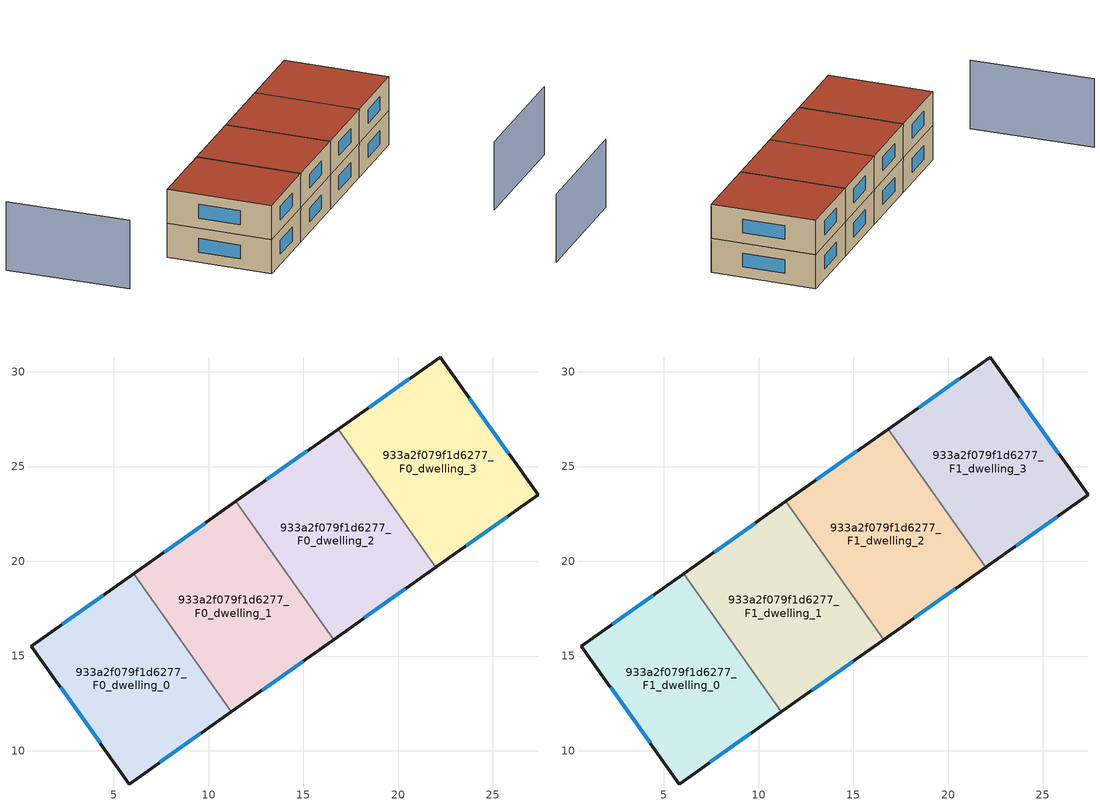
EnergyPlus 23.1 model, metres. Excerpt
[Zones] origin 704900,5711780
933a2f079f1d6277_F0_dwelling_0
 floor ground (EU_floor_Construction): 6.06,19.34 11.21,12.06 5.83,8.25 0.66,15.52 z0
 wall outside (EU_wall_Construction): 6.06,19.34 0.66,15.52 5.83,8.25 11.21,12.06 z0:3
 wall to 933a2f079f1d6277_F0_dwelling_1 (EU_wall_Construction): 11.21,12.06 6.06,19.34 z0:3
 window (EU_Window_Construction): 2.21,13.34 4.28,10.42 / 4.44,18.2 2.27,16.67 / 7.44,9.39 9.6,10.92 z0.9:2.1
933a2f079f1d6277_F0_dwelling_1
 floor ground (EU_floor_Construction): 11.44,23.16 16.6,15.87 11.21,12.06 6.06,19.34 z0
 wall outside (EU_wall_Construction): 11.44,23.16 6.06,19.34 / 11.21,12.06 16.6,15.87 z0:3
 wall to 933a2f079f1d6277_F0_dwelling_2 (EU_wall_Construction): 16.6,15.87 11.44,23.16 z0:3
 window (EU_Window_Construction): 9.83,22.01 7.67,20.48 / 12.82,13.2 14.99,14.73 z0.9:2.1
933a2f079f1d6277_F0_dwelling_2
 floor ground (EU_floor_Construction): 16.83,26.97 21.99,19.69 16.6,15.87 11.44,23.16 z0
 wall outside (EU_wall_Construction): 16.83,26.97 11.44,23.16 / 16.6,15.87 21.99,19.69 z0:3
 wall to 933a2f079f1d6277_F0_dwelling_3 (EU_wall_Construction): 21.99,19.69 16.83,26.97 z0:3
 window (EU_Window_Construction): 15.22,25.83 13.06,24.3 / 18.21,17.01 20.38,18.54 z0.9:2.1
933a2f079f1d6277_F0_dwelling_3
 floor ground (EU_floor_Construction): 22.22,30.78 27.39,23.51 21.99,19.69 16.83,26.97 z0
 wall outside (EU_wall_Construction): 21.99,19.69 27.39,23.51 22.22,30.78 16.83,26.97 z0:3
 window (EU_Window_Construction): 20.61,29.64 18.45,28.11 / 25.84,25.68 23.76,28.6 / 23.61,20.83 25.77,22.36 z0.9:2.1
933a2f079f1d6277_F1_dwelling_0
 floor to 933a2f079f1d6277_F0_dwelling_0 (EU_floor_Construction): 6.05,19.34 11.21,12.06 5.83,8.25 0.66,15.52 z3
 wall outside (EU_wall_Construction): 6.06,19.34 0.66,15.52 5.83,8.25 11.21,12.06 z3:6
 wall to 933a2f079f1d6277_F1_dwelling_1 (EU_wall_Construction): 11.21,12.06 6.06,19.34 z3:6
 window (EU_Window_Construction): 2.21,13.34 4.28,10.42 / 4.44,18.2 2.27,16.67 / 7.44,9.39 9.6,10.92 z3.9:5.1
 roof outside (EU_roof_Construction): 11.21,12.06 6.06,19.34 0.66,15.52 5.83,8.25 z6
933a2f079f1d6277_F1_dwelling_1
 floor to 933a2f079f1d6277_F0_dwelling_1 (EU_floor_Construction): 11.44,23.16 16.6,15.87 11.21,12.06 6.05,19.34 z3
 wall outside (EU_wall_Construction): 11.44,23.16 6.06,19.34 / 11.21,12.06 16.6,15.87 z3:6
 wall to 933a2f079f1d6277_F1_dwelling_2 (EU_wall_Construction): 16.6,15.87 11.44,23.16 z3:6
 window (EU_Window_Construction): 9.83,22.01 7.67,20.48 / 12.82,13.2 14.99,14.73 z3.9:5.1
 roof outside (EU_roof_Construction): 16.6,15.87 11.44,23.16 6.06,19.34 11.21,12.06 z6
933a2f079f1d6277_F1_dwelling_2
 floor to 933a2f079f1d6277_F0_dwelling_2 (EU_floor_Construction): 16.83,26.97 21.99,19.69 16.6,15.87 11.44,23.16 z3
 wall outside (EU_wall_Construction): 16.83,26.97 11.44,23.16 / 16.6,15.87 21.99,19.69 z3:6
 wall to 933a2f079f1d6277_F1_dwelling_3 (EU_wall_Construction): 21.99,19.69 16.83,26.97 z3:6
 window (EU_Window_Construction): 15.22,25.83 13.06,24.3 / 18.21,17.01 20.38,18.54 z3.9:5.1
 roof outside (EU_roof_Construction): 21.99,19.69 16.83,26.97 11.44,23.16 16.6,15.87 z6
933a2f079f1d6277_F1_dwelling_3
 floor to 933a2f079f1d6277_F0_dwelling_3 (EU_floor_Construction): 22.22,30.78 27.39,23.51 21.99,19.69 16.83,26.97 z3
 wall outside (EU_wall_Construction): 21.99,19.69 27.39,23.51 22.22,30.78 16.83,26.97 z3:6
 window (EU_Window_Construction): 20.61,29.64 18.45,28.11 / 25.84,25.68 23.76,28.6 / 23.61,20.83 25.77,22.36 z3.9:5.1
 roof outside (EU_roof_Construction): 27.39,23.51 22.22,30.78 16.83,26.97 21.99,19.69 z6
shading: 27.44,8.49 36.64,14.99 / -11.41,20.71 -5.16,12.23 z0:6
[Building]
EU S2 Campaign: North Axis=0; Terrain=City; Solar Distribution=FullExterior
[Site:Location]
London: Latitude=51.5; Longitude=-0.5; Time Zone=0; Elevation=25
[SizingPeriod:WeatherFileDays]
AnnualSizingPeriod: Begin Month=1; Begin Day of Month=1; End Month=12; End Day of Month=31; Day of Week for Start Day=Monday; Use Weather File Daylight Saving Period=No; Use Weather File Rain and Snow Indicators=No
[MATERIAL]
EU_InternalMass_Material: Roughness=MediumRough; Thickness=0.1; Conductivity=1; Density=1800; Specific Heat=900; Thermal Absorptance=0.9; Solar Absorptance=0.7; Visible Absorptance=0.7
[MATERIAL:NOMASS] Roughness=MediumRough; Thermal Absorptance=0.9; Solar Absorptance=0.7; Visible Absorptance=0.7
Name | Thermal Resistance
EU_wall_NoMass | 1.04674
EU_roof_NoMass | 4.32442
EU_floor_NoMass | 2.04616
[WINDOWMATERIAL:SIMPLEGLAZINGSYSTEM]
EU_Window_SimpleGlazing: UFactor=4.25843; Solar Heat Gain Coefficient=0.85; Visible Transmittance=0.85
[CONSTRUCTION]
EU_wall_Construction: EU_wall_NoMass
EU_roof_Construction: EU_roof_NoMass
EU_floor_Construction: EU_floor_NoMass
EU_Window_Construction: EU_Window_SimpleGlazing
EU_InternalMass_Construction: EU_InternalMass_Material
[ZONE] Type=1; Multiplier=1; Ceiling Height=autocalculate; Floor Area=autocalculate; Part of Total Floor Area=Yes
Name | Volume
933a2f079f1d6277_F0_dwelling_0; 933a2f079f1d6277_F1_dwelling_0 | 176.808
933a2f079f1d6277_F0_dwelling_1; 933a2f079f1d6277_F1_dwelling_1 | 176.81
933a2f079f1d6277_F0_dwelling_2 | 176.794
933a2f079f1d6277_F1_dwelling_2 | 176.793
933a2f079f1d6277_F0_dwelling_3 | 176.802
933a2f079f1d6277_F1_dwelling_3 | 176.803
[INTERNALMASS] Construction=EU_InternalMass_Construction
Name | Zone or ZoneList | Surface Area
933a2f079f1d6277_F0_dwelling_0_EU_InternalMass | 933a2f079f1d6277_F0_dwelling_0 | 58.936
933a2f079f1d6277_F0_dwelling_1_EU_InternalMass | 933a2f079f1d6277_F0_dwelling_1 | 58.9363
933a2f079f1d6277_F0_dwelling_2_EU_InternalMass | 933a2f079f1d6277_F0_dwelling_2 | 58.9311
933a2f079f1d6277_F0_dwelling_3_EU_InternalMass | 933a2f079f1d6277_F0_dwelling_3 | 58.9343
933a2f079f1d6277_F1_dwelling_0_EU_InternalMass | 933a2f079f1d6277_F1_dwelling_0 | 58.936
933a2f079f1d6277_F1_dwelling_1_EU_InternalMass | 933a2f079f1d6277_F1_dwelling_1 | 58.9363
933a2f079f1d6277_F1_dwelling_2_EU_InternalMass | 933a2f079f1d6277_F1_dwelling_2 | 58.9311
933a2f079f1d6277_F1_dwelling_3_EU_InternalMass | 933a2f079f1d6277_F1_dwelling_3 | 58.9343
[OTHEREQUIPMENT] Fuel Type=Electricity; Design Level Calculation Method=Watts/Area; Power per Zone Floor Area=1; Fraction Latent=0; Fraction Radiant=0; Fraction Lost=0; Carbon Dioxide Generation Rate=0; EndUse Subcategory=EU_Step8_InternalGains
Name | Zone or ZoneList or Space or SpaceList | Schedule
EU_Step8_InternalGain_933a2f079f1d6277_F0_dwelling_0_f000 | 933a2f079f1d6277_F0_dwelling_0 | EU_Step8_GainSchedule_933a2f079f1d6277_F0_dwelling_0_f000
EU_Step8_InternalGain_933a2f079f1d6277_F0_dwelling_1_f000 | 933a2f079f1d6277_F0_dwelling_1 | EU_Step8_GainSchedule_933a2f079f1d6277_F0_dwelling_1_f000
EU_Step8_InternalGain_933a2f079f1d6277_F0_dwelling_2_f000 | 933a2f079f1d6277_F0_dwelling_2 | EU_Step8_GainSchedule_933a2f079f1d6277_F0_dwelling_2_f000
EU_Step8_InternalGain_933a2f079f1d6277_F0_dwelling_3_f000 | 933a2f079f1d6277_F0_dwelling_3 | EU_Step8_GainSchedule_933a2f079f1d6277_F0_dwelling_3_f000
EU_Step8_InternalGain_933a2f079f1d6277_F1_dwelling_0_f000 | 933a2f079f1d6277_F1_dwelling_0 | EU_Step8_GainSchedule_933a2f079f1d6277_F1_dwelling_0_f000
EU_Step8_InternalGain_933a2f079f1d6277_F1_dwelling_1_f000 | 933a2f079f1d6277_F1_dwelling_1 | EU_Step8_GainSchedule_933a2f079f1d6277_F1_dwelling_1_f000
EU_Step8_InternalGain_933a2f079f1d6277_F1_dwelling_2_f000 | 933a2f079f1d6277_F1_dwelling_2 | EU_Step8_GainSchedule_933a2f079f1d6277_F1_dwelling_2_f000
EU_Step8_InternalGain_933a2f079f1d6277_F1_dwelling_3_f000 | 933a2f079f1d6277_F1_dwelling_3 | EU_Step8_GainSchedule_933a2f079f1d6277_F1_dwelling_3_f000
[ZONEVENTILATION:DESIGNFLOWRATE] Schedule=EU_AlwaysOn; Design Flow Rate Calculation Method=AirChanges/Hour; Air Changes per Hour=0.488719; Ventilation Type=Natural; Fan Pressure Rise=0; Fan Total Efficiency=1; Constant Term Coefficient=1; Temperature Term Coefficient=0; Velocity Term Coefficient=0; Velocity Squared Term Coefficient=0; Minimum Indoor Temperature=-100; Maximum Indoor Temperature=100; Delta Temperature=-100; Minimum Outdoor Temperature=-100; Maximum Outdoor Temperature=100; Maximum Wind Speed=40
Name | Zone or ZoneList or Space or SpaceList
EU_ConstantAir_933a2f079f1d6277_F0_dwelling_0 | 933a2f079f1d6277_F0_dwelling_0
EU_ConstantAir_933a2f079f1d6277_F0_dwelling_1 | 933a2f079f1d6277_F0_dwelling_1
EU_ConstantAir_933a2f079f1d6277_F0_dwelling_2 | 933a2f079f1d6277_F0_dwelling_2
EU_ConstantAir_933a2f079f1d6277_F0_dwelling_3 | 933a2f079f1d6277_F0_dwelling_3
EU_ConstantAir_933a2f079f1d6277_F1_dwelling_0 | 933a2f079f1d6277_F1_dwelling_0
EU_ConstantAir_933a2f079f1d6277_F1_dwelling_1 | 933a2f079f1d6277_F1_dwelling_1
EU_ConstantAir_933a2f079f1d6277_F1_dwelling_2 | 933a2f079f1d6277_F1_dwelling_2
EU_ConstantAir_933a2f079f1d6277_F1_dwelling_3 | 933a2f079f1d6277_F1_dwelling_3
[HVACTEMPLATE:THERMOSTAT] Constant Heating Setpoint=20; Constant Cooling Setpoint=50
EU_HeatOnly_933a2f079f1d6277_F0_dwelling_0; EU_HeatOnly_933a2f079f1d6277_F0_dwelling_1; EU_HeatOnly_933a2f079f1d6277_F0_dwelling_2; EU_HeatOnly_933a2f079f1d6277_F0_dwelling_3; EU_HeatOnly_933a2f079f1d6277_F1_dwelling_0; EU_HeatOnly_933a2f079f1d6277_F1_dwelling_1; EU_HeatOnly_933a2f079f1d6277_F1_dwelling_2; EU_HeatOnly_933a2f079f1d6277_F1_dwelling_3
[HVACTEMPLATE:ZONE:IDEALLOADSAIRSYSTEM] System Availability Schedule=EU_AlwaysOn; Maximum Heating Supply Air Temperature=50; Minimum Cooling Supply Air Temperature=13; Maximum Heating Supply Air Humidity Ratio=0.0156; Minimum Cooling Supply Air Humidity Ratio=0.0077; Heating Limit=NoLimit; Cooling Limit=NoLimit; Heating Availability Schedule=EU_AlwaysOn; Cooling Availability Schedule=EU_CoolingOff; Dehumidification Control Type=ConstantSensibleHeatRatio; Cooling Sensible Heat Ratio=0.7; Dehumidification Setpoint=60; Humidification Control Type=None; Humidification Setpoint=30; Outdoor Air Method=None; Outdoor Air Flow Rate per Person=0.00944; Outdoor Air Flow Rate per Zone Floor Area=0; Outdoor Air Flow Rate per Zone=0; Demand Controlled Ventilation Type=None; Outdoor Air Economizer Type=NoEconomizer; Heat Recovery Type=None; Sensible Heat Recovery Effectiveness=0.7; Latent Heat Recovery Effectiveness=0.65
Name | Template Thermostat
933a2f079f1d6277_F0_dwelling_0 | EU_HeatOnly_933a2f079f1d6277_F0_dwelling_0
933a2f079f1d6277_F0_dwelling_1 | EU_HeatOnly_933a2f079f1d6277_F0_dwelling_1
933a2f079f1d6277_F0_dwelling_2 | EU_HeatOnly_933a2f079f1d6277_F0_dwelling_2
933a2f079f1d6277_F0_dwelling_3 | EU_HeatOnly_933a2f079f1d6277_F0_dwelling_3
933a2f079f1d6277_F1_dwelling_0 | EU_HeatOnly_933a2f079f1d6277_F1_dwelling_0
933a2f079f1d6277_F1_dwelling_1 | EU_HeatOnly_933a2f079f1d6277_F1_dwelling_1
933a2f079f1d6277_F1_dwelling_2 | EU_HeatOnly_933a2f079f1d6277_F1_dwelling_2
933a2f079f1d6277_F1_dwelling_3 | EU_HeatOnly_933a2f079f1d6277_F1_dwelling_3
[SIZING:ZONE] Zone Cooling Design Supply Air Temperature Input Method=SupplyAirTemperature; Zone Cooling Design Supply Air Temperature=13; Zone Heating Design Supply Air Temperature Input Method=SupplyAirTemperature; Zone Heating Design Supply Air Temperature=50; Zone Cooling Design Supply Air Humidity Ratio=0.008; Zone Heating Design Supply Air Humidity Ratio=0.008; Cooling Design Air Flow Method=DesignDay; Cooling Design Air Flow Rate=0; Cooling Minimum Air Flow per Zone Floor Area=0.000762; Cooling Minimum Air Flow=0; Cooling Minimum Air Flow Fraction=0.2; Heating Design Air Flow Method=DesignDay; Heating Design Air Flow Rate=0; Heating Maximum Air Flow per Zone Floor Area=0.002032; Heating Maximum Air Flow=0.141576; Heating Maximum Air Flow Fraction=0.3; Account for Dedicated Outdoor Air System=No; Dedicated Outdoor Air System Control Strategy=NeutralSupplyAir; Dedicated Outdoor Air Low Setpoint Temperature for Design=autosize; Dedicated Outdoor Air High Setpoint Temperature for Design=autosize; Zone Load Sizing Method=Sensible Load Only No Latent Load; Zone Latent Cooling Design Supply Air Humidity Ratio Input Method=HumidityRatioDifference; Zone Cooling Design Supply Air Humidity Ratio Difference=0.005; Zone Latent Heating Design Supply Air Humidity Ratio Input Method=HumidityRatioDifference; Zone Humidification Design Supply Air Humidity Ratio Difference=0.005
933a2f079f1d6277_F0_dwelling_0; 933a2f079f1d6277_F0_dwelling_1; 933a2f079f1d6277_F0_dwelling_2; 933a2f079f1d6277_F0_dwelling_3; 933a2f079f1d6277_F1_dwelling_0; 933a2f079f1d6277_F1_dwelling_1; 933a2f079f1d6277_F1_dwelling_2; 933a2f079f1d6277_F1_dwelling_3
[SCHEDULE:CONSTANT]
Name | Hourly Value
EU_AlwaysOn | 1
EU_CoolingOff | 0
[SCHEDULE:FILE] Column Number=1; Rows to Skip at Top=0; Number of Hours of Data=8760; Column Separator=Comma; Interpolate to Timestep=No; Minutes per Item=60; Adjust Schedule for Daylight Savings=Yes
Name | File
EU_Step8_GainSchedule_933a2f079f1d6277_F0_dwelling_0_f000 | ../../schedules/933a2f079f1d6277/933a2f079f1d6277_F0_dwelling_0_f000_gain.csv
EU_Step8_GainSchedule_933a2f079f1d6277_F0_dwelling_1_f000 | ../../schedules/933a2f079f1d6277/933a2f079f1d6277_F0_dwelling_1_f000_gain.csv
EU_Step8_GainSchedule_933a2f079f1d6277_F0_dwelling_2_f000 | ../../schedules/933a2f079f1d6277/933a2f079f1d6277_F0_dwelling_2_f000_gain.csv
EU_Step8_GainSchedule_933a2f079f1d6277_F0_dwelling_3_f000 | ../../schedules/933a2f079f1d6277/933a2f079f1d6277_F0_dwelling_3_f000_gain.csv
EU_Step8_GainSchedule_933a2f079f1d6277_F1_dwelling_0_f000 | ../../schedules/933a2f079f1d6277/933a2f079f1d6277_F1_dwelling_0_f000_gain.csv
EU_Step8_GainSchedule_933a2f079f1d6277_F1_dwelling_1_f000 | ../../schedules/933a2f079f1d6277/933a2f079f1d6277_F1_dwelling_1_f000_gain.csv
EU_Step8_GainSchedule_933a2f079f1d6277_F1_dwelling_2_f000 | ../../schedules/933a2f079f1d6277/933a2f079f1d6277_F1_dwelling_2_f000_gain.csv
EU_Step8_GainSchedule_933a2f079f1d6277_F1_dwelling_3_f000 | ../../schedules/933a2f079f1d6277/933a2f079f1d6277_F1_dwelling_3_f000_gain.csv
